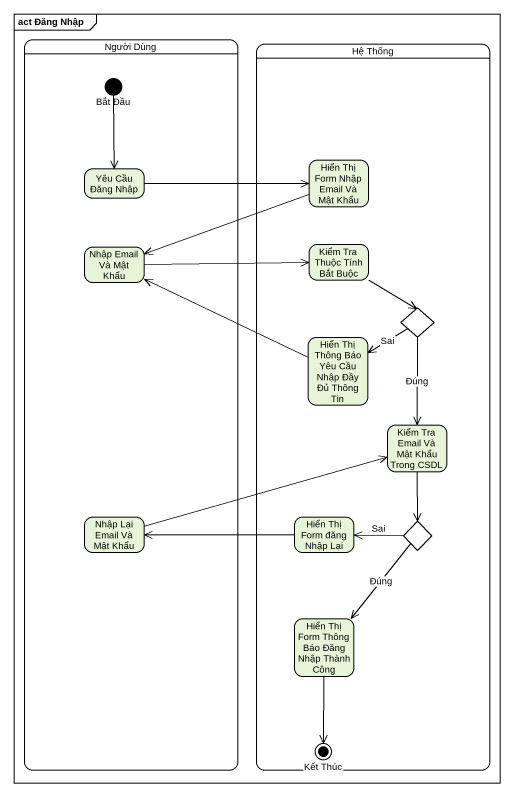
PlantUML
@startuml
mainframe act Đăng Nhập
hide empty description
state "Người Dùng" as Người_Dùng {
  state "Bắt Đầu" as Bắt_Đầu <<start>>
  state "Yêu Cầu Đăng Nhập" as Yêu_Cầu_Đăng_Nhập
  state "Nhập Email Và Mật Khẩu" as Nhập_Email_Và_Mật_Khẩu
  state "Nhập Lại Email Và Mật Khẩu" as Nhập_Lại_Email_Và_Mật_Khẩu
}
state "Hệ Thống" as Hệ_Thống {
  state "Hiển Thị Form Nhập Email Và Mật Khẩu" as Hiển_Thị_Form_Nhập_Email_Và
  state "Kiểm Tra Thuộc Tính Bắt Buộc" as Kiểm_Tra_Thuộc_Tính_Bắt_Buộc
  state choice1 <<choice>>
  state "Hiển Thị Thông Báo Yêu Cầu Nhập Đầy Đủ Thông Tin" as Hiển_Thị_Thông_Báo_Yêu_Cầu
  state "Kiểm Tra Email Và Mật Khẩu Trong CSDL" as Kiểm_Tra_Email_Và_Mật_Khẩu
  state "Hiển Thị Form đăng Nhập Lại" as Hiển_Thị_Form_đăng_Nhập_Lại
  state choice2 <<choice>>
  state "Hiển Thị Form Thông Báo Đăng Nhập Thành Công" as Hiển_Thị_Form_Thông_Báo
  state "Kết Thúc" as Kết_Thúc <<end>>
}
Bắt_Đầu --> Yêu_Cầu_Đăng_Nhập
Hiển_Thị_Form_Nhập_Email_Và -left-> Nhập_Email_Và_Mật_Khẩu
Yêu_Cầu_Đăng_Nhập -right-> Hiển_Thị_Form_Nhập_Email_Và
Nhập_Email_Và_Mật_Khẩu -right-> Kiểm_Tra_Thuộc_Tính_Bắt_Buộc
Kiểm_Tra_Thuộc_Tính_Bắt_Buộc --> choice1
choice1 --> Hiển_Thị_Thông_Báo_Yêu_Cầu : Sai
choice1 --> Kiểm_Tra_Email_Và_Mật_Khẩu : Đúng
Hiển_Thị_Thông_Báo_Yêu_Cầu -left-> Nhập_Email_Và_Mật_Khẩu
Kiểm_Tra_Email_Và_Mật_Khẩu --> choice2
Nhập_Lại_Email_Và_Mật_Khẩu -right-> Kiểm_Tra_Email_Và_Mật_Khẩu
Hiển_Thị_Form_đăng_Nhập_Lại -left-> Nhập_Lại_Email_Và_Mật_Khẩu
choice2 -left-> Hiển_Thị_Form_đăng_Nhập_Lại : Sai
choice2 --> Hiển_Thị_Form_Thông_Báo : Đúng
Hiển_Thị_Form_Thông_Báo --> Kết_Thúc
@enduml
